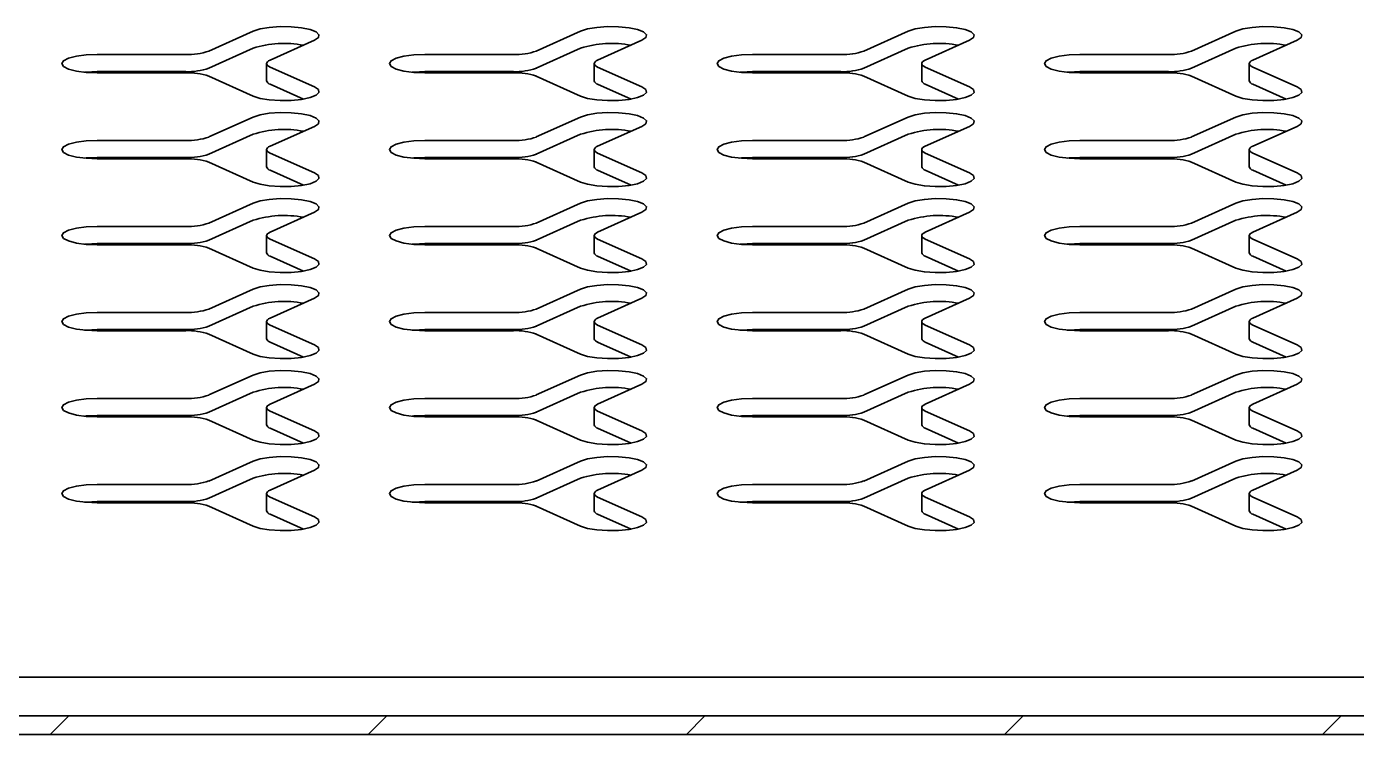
# Model space of a CAD drawing. Header units: millimetres. Extents: x 0 to 4752, y 0 to 3360.
# Drawn here: x 3382.6 to 3532.8, y 1149.1 to 1228.9 of the extents above; entities that cross this region are included whole.
import ezdxf

# ---------------------------------------------------------------- set-up
doc = ezdxf.new("R2010")
doc.units = ezdxf.units.MM
doc.header["$LTSCALE"] = 8

# ---------------------------------------------------------------- blocks, each defined once
blk = doc.blocks.new('剖面视图 C-C')
at = {"color": 7, "linetype": 'Continuous', "lineweight": 35}
for p, q in [((-154.53, 49.95), (-149.53, 52.19)), ((-147.6, 48.92), (-142.6, 51.16)), ((-117.53, 49.95), (-112.53, 52.19)), ((-110.6, 48.92), (-105.6, 51.16)), ((-80.53, 49.95), (-75.53, 52.19)), ((-73.6, 48.92), (-68.6, 51.16)), ((-43.53, 49.95), (-38.53, 52.19)), ((-36.6, 48.92), (-31.6, 51.16)), ((-149.53, 50.26), (-154.53, 48.02)), ((-112.53, 50.26), (-117.53, 48.02)), ((-75.53, 50.26), (-80.53, 48.02)), ((-38.53, 50.26), (-43.53, 48.02)), ((-157.12, 49.56), (-167.12, 49.56)), ((-148, 48.53), (-148, 46.6)), ((-147.6, 48.14), (-142.6, 45.9)), ((-120.12, 49.56), (-130.12, 49.56)), ((-111, 48.53), (-111, 46.6)), ((-110.6, 48.14), (-105.6, 45.9)), ((-83.12, 49.56), (-93.12, 49.56)), ((-74, 48.53), (-74, 46.6)), ((-73.6, 48.14), (-68.6, 45.9)), ((-46.12, 49.56), (-56.12, 49.56)), ((-37, 48.53), (-37, 46.6)), ((-36.6, 48.14), (-31.6, 45.9)), ((-167.12, 47.63), (-157.12, 47.63)), ((-157.12, 47.49), (-167.12, 47.49)), ((-154.53, 47.11), (-149.53, 44.86)), ((-130.12, 47.63), (-120.12, 47.63)), ((-120.12, 47.49), (-130.12, 47.49)), ((-117.53, 47.11), (-112.53, 44.86)), ((-93.12, 47.63), (-83.12, 47.63)), ((-83.12, 47.49), (-93.12, 47.49)), ((-80.53, 47.11), (-75.53, 44.86)), ((-56.12, 47.63), (-46.12, 47.63)), ((-46.12, 47.49), (-56.12, 47.49)), ((-43.53, 47.11), (-38.53, 44.86)), ((-143.83, 44.52), (-147.6, 46.21)), ((-106.83, 44.52), (-110.6, 46.21)), ((-69.83, 44.52), (-73.6, 46.21)), ((-32.83, 44.52), (-36.6, 46.21)), ((-154.53, 40.25), (-149.53, 42.49)), ((-117.53, 40.25), (-112.53, 42.49)), ((-80.53, 40.25), (-75.53, 42.49)), ((-43.53, 40.25), (-38.53, 42.49)), ((-149.53, 40.56), (-154.53, 38.31)), ((-147.6, 39.21), (-142.6, 41.45)), ((-112.53, 40.56), (-117.53, 38.31)), ((-110.6, 39.21), (-105.6, 41.45)), ((-75.53, 40.56), (-80.53, 38.31)), ((-73.6, 39.21), (-68.6, 41.45)), ((-38.53, 40.56), (-43.53, 38.31)), ((-36.6, 39.21), (-31.6, 41.45)), ((-157.12, 39.86), (-167.12, 39.86)), ((-120.12, 39.86), (-130.12, 39.86)), ((-83.12, 39.86), (-93.12, 39.86)), ((-46.12, 39.86), (-56.12, 39.86)), ((-167.12, 37.93), (-157.12, 37.93)), ((-157.12, 37.79), (-167.12, 37.79)), ((-148, 38.82), (-148, 36.89)), ((-147.6, 38.43), (-142.6, 36.19)), ((-130.12, 37.93), (-120.12, 37.93)), ((-120.12, 37.79), (-130.12, 37.79)), ((-111, 38.82), (-111, 36.89)), ((-110.6, 38.43), (-105.6, 36.19)), ((-93.12, 37.93), (-83.12, 37.93)), ((-83.12, 37.79), (-93.12, 37.79)), ((-74, 38.82), (-74, 36.89)), ((-73.6, 38.43), (-68.6, 36.19)), ((-56.12, 37.93), (-46.12, 37.93)), ((-46.12, 37.79), (-56.12, 37.79)), ((-37, 38.82), (-37, 36.89)), ((-36.6, 38.43), (-31.6, 36.19)), ((-154.53, 37.4), (-149.53, 35.16)), ((-143.83, 34.82), (-147.6, 36.5)), ((-117.53, 37.4), (-112.53, 35.16)), ((-106.83, 34.82), (-110.6, 36.5)), ((-80.53, 37.4), (-75.53, 35.16)), ((-69.83, 34.82), (-73.6, 36.5)), ((-43.53, 37.4), (-38.53, 35.16)), ((-32.83, 34.82), (-36.6, 36.5)), ((-154.53, 30.54), (-149.53, 32.78)), ((-147.6, 29.51), (-142.6, 31.75)), ((-117.53, 30.54), (-112.53, 32.78)), ((-110.6, 29.51), (-105.6, 31.75)), ((-80.53, 30.54), (-75.53, 32.78)), ((-73.6, 29.51), (-68.6, 31.75)), ((-43.53, 30.54), (-38.53, 32.78)), ((-36.6, 29.51), (-31.6, 31.75)), ((-157.12, 30.15), (-167.12, 30.15)), ((-149.53, 30.85), (-154.53, 28.61)), ((-120.12, 30.15), (-130.12, 30.15)), ((-112.53, 30.85), (-117.53, 28.61)), ((-83.12, 30.15), (-93.12, 30.15)), ((-75.53, 30.85), (-80.53, 28.61)), ((-46.12, 30.15), (-56.12, 30.15)), ((-38.53, 30.85), (-43.53, 28.61)), ((-148, 29.12), (-148, 27.19)), ((-147.6, 28.73), (-142.6, 26.49)), ((-111, 29.12), (-111, 27.19)), ((-110.6, 28.73), (-105.6, 26.49)), ((-74, 29.12), (-74, 27.19)), ((-73.6, 28.73), (-68.6, 26.49)), ((-37, 29.12), (-37, 27.19)), ((-36.6, 28.73), (-31.6, 26.49)), ((-167.12, 28.22), (-157.12, 28.22)), ((-157.12, 28.08), (-167.12, 28.08)), ((-154.53, 27.69), (-149.53, 25.45)), ((-130.12, 28.22), (-120.12, 28.22)), ((-120.12, 28.08), (-130.12, 28.08)), ((-117.53, 27.69), (-112.53, 25.45)), ((-93.12, 28.22), (-83.12, 28.22)), ((-83.12, 28.08), (-93.12, 28.08)), ((-80.53, 27.69), (-75.53, 25.45)), ((-56.12, 28.22), (-46.12, 28.22)), ((-46.12, 28.08), (-56.12, 28.08)), ((-43.53, 27.69), (-38.53, 25.45)), ((-143.83, 25.11), (-147.6, 26.8)), ((-106.83, 25.11), (-110.6, 26.8)), ((-69.83, 25.11), (-73.6, 26.8)), ((-32.83, 25.11), (-36.6, 26.8)), ((-154.53, 20.83), (-149.53, 23.08)), ((-117.53, 20.83), (-112.53, 23.08)), ((-80.53, 20.83), (-75.53, 23.08)), ((-43.53, 20.83), (-38.53, 23.08)), ((-149.53, 21.14), (-154.53, 18.9)), ((-147.6, 19.8), (-142.6, 22.04)), ((-112.53, 21.14), (-117.53, 18.9)), ((-110.6, 19.8), (-105.6, 22.04)), ((-75.53, 21.14), (-80.53, 18.9)), ((-73.6, 19.8), (-68.6, 22.04)), ((-38.53, 21.14), (-43.53, 18.9)), ((-36.6, 19.8), (-31.6, 22.04)), ((-157.12, 20.45), (-167.12, 20.45)), ((-120.12, 20.45), (-130.12, 20.45)), ((-83.12, 20.45), (-93.12, 20.45)), ((-46.12, 20.45), (-56.12, 20.45)), ((-167.12, 18.51), (-157.12, 18.51)), ((-157.12, 18.38), (-167.12, 18.38)), ((-148, 19.41), (-148, 17.48)), ((-147.6, 19.02), (-142.6, 16.78)), ((-130.12, 18.51), (-120.12, 18.51)), ((-120.12, 18.38), (-130.12, 18.38)), ((-111, 19.41), (-111, 17.48)), ((-110.6, 19.02), (-105.6, 16.78)), ((-93.12, 18.51), (-83.12, 18.51)), ((-83.12, 18.38), (-93.12, 18.38)), ((-74, 19.41), (-74, 17.48)), ((-73.6, 19.02), (-68.6, 16.78)), ((-56.12, 18.51), (-46.12, 18.51)), ((-46.12, 18.38), (-56.12, 18.38)), ((-37, 19.41), (-37, 17.48)), ((-36.6, 19.02), (-31.6, 16.78)), ((-154.53, 17.99), (-149.53, 15.75)), ((-143.83, 15.4), (-147.6, 17.09)), ((-117.53, 17.99), (-112.53, 15.75)), ((-106.83, 15.4), (-110.6, 17.09)), ((-80.53, 17.99), (-75.53, 15.75)), ((-69.83, 15.4), (-73.6, 17.09)), ((-43.53, 17.99), (-38.53, 15.75)), ((-32.83, 15.4), (-36.6, 17.09)), ((-154.53, 11.13), (-149.53, 13.37)), ((-147.6, 10.09), (-142.6, 12.34)), ((-117.53, 11.13), (-112.53, 13.37)), ((-110.6, 10.09), (-105.6, 12.34)), ((-80.53, 11.13), (-75.53, 13.37)), ((-73.6, 10.09), (-68.6, 12.34)), ((-43.53, 11.13), (-38.53, 13.37)), ((-36.6, 10.09), (-31.6, 12.34)), ((-157.12, 10.74), (-167.12, 10.74)), ((-149.53, 11.44), (-154.53, 9.2)), ((-120.12, 10.74), (-130.12, 10.74)), ((-112.53, 11.44), (-117.53, 9.2)), ((-83.12, 10.74), (-93.12, 10.74)), ((-75.53, 11.44), (-80.53, 9.2)), ((-46.12, 10.74), (-56.12, 10.74)), ((-38.53, 11.44), (-43.53, 9.2)), ((-148, 9.71), (-148, 7.77)), ((-147.6, 9.32), (-142.6, 7.08)), ((-111, 9.71), (-111, 7.77)), ((-110.6, 9.32), (-105.6, 7.08)), ((-74, 9.71), (-74, 7.77)), ((-73.6, 9.32), (-68.6, 7.08)), ((-37, 9.71), (-37, 7.77)), ((-36.6, 9.32), (-31.6, 7.08)), ((-167.12, 8.81), (-157.12, 8.81)), ((-157.12, 8.67), (-167.12, 8.67)), ((-154.53, 8.28), (-149.53, 6.04)), ((-130.12, 8.81), (-120.12, 8.81)), ((-120.12, 8.67), (-130.12, 8.67)), ((-117.53, 8.28), (-112.53, 6.04)), ((-93.12, 8.81), (-83.12, 8.81)), ((-83.12, 8.67), (-93.12, 8.67)), ((-80.53, 8.28), (-75.53, 6.04)), ((-56.12, 8.81), (-46.12, 8.81)), ((-46.12, 8.67), (-56.12, 8.67)), ((-43.53, 8.28), (-38.53, 6.04)), ((-143.83, 5.7), (-147.6, 7.39)), ((-106.83, 5.7), (-110.6, 7.39)), ((-69.83, 5.7), (-73.6, 7.39)), ((-32.83, 5.7), (-36.6, 7.39)), ((-154.53, 1.42), (-149.53, 3.66)), ((-117.53, 1.42), (-112.53, 3.66)), ((-80.53, 1.42), (-75.53, 3.66)), ((-43.53, 1.42), (-38.53, 3.66)), ((-149.53, 1.73), (-154.53, -0.51)), ((-147.6, 0.39), (-142.6, 2.63)), ((-112.53, 1.73), (-117.53, -0.51)), ((-110.6, 0.39), (-105.6, 2.63)), ((-75.53, 1.73), (-80.53, -0.51)), ((-73.6, 0.39), (-68.6, 2.63)), ((-38.53, 1.73), (-43.53, -0.51)), ((-36.6, 0.39), (-31.6, 2.63)), ((-157.12, 1.04), (-167.12, 1.04)), ((-148, 0), (-148, -1.93)), ((-120.12, 1.04), (-130.12, 1.04)), ((-111, 0), (-111, -1.93)), ((-83.12, 1.04), (-93.12, 1.04)), ((-74, 0), (-74, -1.93)), ((-46.12, 1.04), (-56.12, 1.04)), ((-37, 0), (-37, -1.93)), ((-167.12, -0.9), (-157.12, -0.9)), ((-157.12, -1.04), (-167.12, -1.04)), ((-154.53, -1.42), (-149.53, -3.66)), ((-147.6, -0.39), (-142.6, -2.63)), ((-130.12, -0.9), (-120.12, -0.9)), ((-120.12, -1.04), (-130.12, -1.04)), ((-117.53, -1.42), (-112.53, -3.66)), ((-110.6, -0.39), (-105.6, -2.63)), ((-93.12, -0.9), (-83.12, -0.9)), ((-83.12, -1.04), (-93.12, -1.04)), ((-80.53, -1.42), (-75.53, -3.66)), ((-73.6, -0.39), (-68.6, -2.63)), ((-56.12, -0.9), (-46.12, -0.9)), ((-46.12, -1.04), (-56.12, -1.04)), ((-43.53, -1.42), (-38.53, -3.66)), ((-36.6, -0.39), (-31.6, -2.63)), ((-143.83, -4.01), (-147.6, -2.32)), ((-106.83, -4.01), (-110.6, -2.32)), ((-69.83, -4.01), (-73.6, -2.32)), ((-32.83, -4.01), (-36.6, -2.32)), ((-595.08, -20.71), (54.92, -20.71)), ((-595.08, -20.71), (54.92, -20.71)), ((152.92, -25.1), (-693.08, -25.1)), ((154.92, -27.17), (-695.08, -27.17))]:
    blk.add_line(p, q, dxfattribs=at)
at = {"color": 7, "linetype": 'Continuous', "lineweight": 35, "flags": 128}
for points in [[(-142.6, 51.16), (-142.15, 51.46), (-142.08, 51.78), (-142.41, 52.1), (-143.09, 52.37), (-144.06, 52.57), (-145.23, 52.69), (-146.48, 52.71), (-147.69, 52.62), (-148.74, 52.45), (-149.53, 52.19)], [(-105.6, 51.16), (-105.15, 51.46), (-105.08, 51.78), (-105.41, 52.1), (-106.09, 52.37), (-107.06, 52.57), (-108.23, 52.69), (-109.48, 52.71), (-110.69, 52.62), (-111.74, 52.45), (-112.53, 52.19)], [(-68.6, 51.16), (-68.15, 51.46), (-68.08, 51.78), (-68.41, 52.1), (-69.09, 52.37), (-70.06, 52.57), (-71.23, 52.69), (-72.48, 52.71), (-73.69, 52.62), (-74.74, 52.45), (-75.53, 52.19)], [(-31.6, 51.16), (-31.15, 51.46), (-31.08, 51.78), (-31.41, 52.1), (-32.09, 52.37), (-33.06, 52.57), (-34.23, 52.69), (-35.48, 52.71), (-36.69, 52.62), (-37.74, 52.45), (-38.53, 52.19)], [(-167.12, 49.56), (-168.36, 49.51), (-169.48, 49.37), (-170.36, 49.14), (-170.93, 48.85), (-171.12, 48.53), (-170.93, 48.21), (-170.36, 47.92), (-169.48, 47.69), (-168.36, 47.54), (-167.12, 47.49)], [(-147.6, 48.92), (-147.77, 48.83), (-147.9, 48.73), (-147.97, 48.63), (-148, 48.53), (-147.97, 48.43), (-147.9, 48.33), (-147.77, 48.23), (-147.6, 48.14)], [(-130.12, 49.56), (-131.36, 49.51), (-132.48, 49.37), (-133.36, 49.14), (-133.93, 48.85), (-134.12, 48.53), (-133.93, 48.21), (-133.36, 47.92), (-132.48, 47.69), (-131.36, 47.54), (-130.12, 47.49)], [(-110.6, 48.92), (-110.77, 48.83), (-110.9, 48.73), (-110.97, 48.63), (-111, 48.53), (-110.97, 48.43), (-110.9, 48.33), (-110.77, 48.23), (-110.6, 48.14)], [(-93.12, 49.56), (-94.36, 49.51), (-95.48, 49.37), (-96.36, 49.14), (-96.93, 48.85), (-97.12, 48.53), (-96.93, 48.21), (-96.36, 47.92), (-95.48, 47.69), (-94.36, 47.54), (-93.12, 47.49)], [(-73.6, 48.92), (-73.77, 48.83), (-73.9, 48.73), (-73.97, 48.63), (-74, 48.53), (-73.97, 48.43), (-73.9, 48.33), (-73.77, 48.23), (-73.6, 48.14)], [(-56.12, 49.56), (-57.36, 49.51), (-58.48, 49.37), (-59.36, 49.14), (-59.93, 48.85), (-60.12, 48.53), (-59.93, 48.21), (-59.36, 47.92), (-58.48, 47.69), (-57.36, 47.54), (-56.12, 47.49)], [(-36.6, 48.92), (-36.77, 48.83), (-36.9, 48.73), (-36.97, 48.63), (-37, 48.53), (-36.97, 48.43), (-36.9, 48.33), (-36.77, 48.23), (-36.6, 48.14)], [(-168.56, 47.56), (-168.36, 47.58), (-167.12, 47.63)], [(-131.56, 47.56), (-131.36, 47.58), (-130.12, 47.63)], [(-94.56, 47.56), (-94.36, 47.58), (-93.12, 47.63)], [(-57.56, 47.56), (-57.36, 47.58), (-56.12, 47.63)], [(-149.53, 44.86), (-148.74, 44.61), (-147.69, 44.44), (-146.48, 44.35), (-145.23, 44.37), (-144.06, 44.48), (-143.09, 44.69), (-142.41, 44.96), (-142.08, 45.27), (-142.15, 45.6), (-142.6, 45.9)], [(-112.53, 44.86), (-111.74, 44.61), (-110.69, 44.44), (-109.48, 44.35), (-108.23, 44.37), (-107.06, 44.48), (-106.09, 44.69), (-105.41, 44.96), (-105.08, 45.27), (-105.15, 45.6), (-105.6, 45.9)], [(-75.53, 44.86), (-74.74, 44.61), (-73.69, 44.44), (-72.48, 44.35), (-71.23, 44.37), (-70.06, 44.48), (-69.09, 44.69), (-68.41, 44.96), (-68.08, 45.27), (-68.15, 45.6), (-68.6, 45.9)], [(-38.53, 44.86), (-37.74, 44.61), (-36.69, 44.44), (-35.48, 44.35), (-34.23, 44.37), (-33.06, 44.48), (-32.09, 44.69), (-31.41, 44.96), (-31.08, 45.27), (-31.15, 45.6), (-31.6, 45.9)], [(-142.6, 41.45), (-142.15, 41.75), (-142.08, 42.08), (-142.41, 42.39), (-143.09, 42.66), (-144.06, 42.87), (-145.23, 42.98), (-146.48, 43), (-147.69, 42.92), (-148.74, 42.74), (-149.53, 42.49)], [(-105.6, 41.45), (-105.15, 41.75), (-105.08, 42.08), (-105.41, 42.39), (-106.09, 42.66), (-107.06, 42.87), (-108.23, 42.98), (-109.48, 43), (-110.69, 42.92), (-111.74, 42.74), (-112.53, 42.49)], [(-68.6, 41.45), (-68.15, 41.75), (-68.08, 42.08), (-68.41, 42.39), (-69.09, 42.66), (-70.06, 42.87), (-71.23, 42.98), (-72.48, 43), (-73.69, 42.92), (-74.74, 42.74), (-75.53, 42.49)], [(-31.6, 41.45), (-31.15, 41.75), (-31.08, 42.08), (-31.41, 42.39), (-32.09, 42.66), (-33.06, 42.87), (-34.23, 42.98), (-35.48, 43), (-36.69, 42.92), (-37.74, 42.74), (-38.53, 42.49)], [(-167.12, 39.86), (-168.36, 39.81), (-169.48, 39.66), (-170.36, 39.43), (-170.93, 39.14), (-171.12, 38.82), (-170.93, 38.5), (-170.36, 38.21), (-169.48, 37.99), (-168.36, 37.84), (-167.12, 37.79)], [(-147.6, 39.21), (-147.77, 39.12), (-147.9, 39.02), (-147.97, 38.92), (-148, 38.82), (-147.97, 38.72), (-147.9, 38.62), (-147.77, 38.53), (-147.6, 38.43)], [(-130.12, 39.86), (-131.36, 39.81), (-132.48, 39.66), (-133.36, 39.43), (-133.93, 39.14), (-134.12, 38.82), (-133.93, 38.5), (-133.36, 38.21), (-132.48, 37.99), (-131.36, 37.84), (-130.12, 37.79)], [(-110.6, 39.21), (-110.77, 39.12), (-110.9, 39.02), (-110.97, 38.92), (-111, 38.82), (-110.97, 38.72), (-110.9, 38.62), (-110.77, 38.53), (-110.6, 38.43)], [(-93.12, 39.86), (-94.36, 39.81), (-95.48, 39.66), (-96.36, 39.43), (-96.93, 39.14), (-97.12, 38.82), (-96.93, 38.5), (-96.36, 38.21), (-95.48, 37.99), (-94.36, 37.84), (-93.12, 37.79)], [(-73.6, 39.21), (-73.77, 39.12), (-73.9, 39.02), (-73.97, 38.92), (-74, 38.82), (-73.97, 38.72), (-73.9, 38.62), (-73.77, 38.53), (-73.6, 38.43)], [(-56.12, 39.86), (-57.36, 39.81), (-58.48, 39.66), (-59.36, 39.43), (-59.93, 39.14), (-60.12, 38.82), (-59.93, 38.5), (-59.36, 38.21), (-58.48, 37.99), (-57.36, 37.84), (-56.12, 37.79)], [(-36.6, 39.21), (-36.77, 39.12), (-36.9, 39.02), (-36.97, 38.92), (-37, 38.82), (-36.97, 38.72), (-36.9, 38.62), (-36.77, 38.53), (-36.6, 38.43)], [(-168.56, 37.86), (-168.36, 37.88), (-167.12, 37.93)], [(-131.56, 37.86), (-131.36, 37.88), (-130.12, 37.93)], [(-94.56, 37.86), (-94.36, 37.88), (-93.12, 37.93)], [(-57.56, 37.86), (-57.36, 37.88), (-56.12, 37.93)], [(-149.53, 35.16), (-148.74, 34.91), (-147.69, 34.73), (-146.48, 34.65), (-145.23, 34.66), (-144.06, 34.78), (-143.09, 34.98), (-142.41, 35.25), (-142.08, 35.57), (-142.15, 35.89), (-142.6, 36.19)], [(-112.53, 35.16), (-111.74, 34.91), (-110.69, 34.73), (-109.48, 34.65), (-108.23, 34.66), (-107.06, 34.78), (-106.09, 34.98), (-105.41, 35.25), (-105.08, 35.57), (-105.15, 35.89), (-105.6, 36.19)], [(-75.53, 35.16), (-74.74, 34.91), (-73.69, 34.73), (-72.48, 34.65), (-71.23, 34.66), (-70.06, 34.78), (-69.09, 34.98), (-68.41, 35.25), (-68.08, 35.57), (-68.15, 35.89), (-68.6, 36.19)], [(-38.53, 35.16), (-37.74, 34.91), (-36.69, 34.73), (-35.48, 34.65), (-34.23, 34.66), (-33.06, 34.78), (-32.09, 34.98), (-31.41, 35.25), (-31.08, 35.57), (-31.15, 35.89), (-31.6, 36.19)], [(-142.6, 31.75), (-142.15, 32.05), (-142.08, 32.37), (-142.41, 32.69), (-143.09, 32.96), (-144.06, 33.16), (-145.23, 33.28), (-146.48, 33.29), (-147.69, 33.21), (-148.74, 33.03), (-149.53, 32.78)], [(-105.6, 31.75), (-105.15, 32.05), (-105.08, 32.37), (-105.41, 32.69), (-106.09, 32.96), (-107.06, 33.16), (-108.23, 33.28), (-109.48, 33.29), (-110.69, 33.21), (-111.74, 33.03), (-112.53, 32.78)], [(-68.6, 31.75), (-68.15, 32.05), (-68.08, 32.37), (-68.41, 32.69), (-69.09, 32.96), (-70.06, 33.16), (-71.23, 33.28), (-72.48, 33.29), (-73.69, 33.21), (-74.74, 33.03), (-75.53, 32.78)], [(-31.6, 31.75), (-31.15, 32.05), (-31.08, 32.37), (-31.41, 32.69), (-32.09, 32.96), (-33.06, 33.16), (-34.23, 33.28), (-35.48, 33.29), (-36.69, 33.21), (-37.74, 33.03), (-38.53, 32.78)], [(-167.12, 30.15), (-168.36, 30.1), (-169.48, 29.95), (-170.36, 29.73), (-170.93, 29.44), (-171.12, 29.12), (-170.93, 28.8), (-170.36, 28.51), (-169.48, 28.28), (-168.36, 28.13), (-167.12, 28.08)], [(-130.12, 30.15), (-131.36, 30.1), (-132.48, 29.95), (-133.36, 29.73), (-133.93, 29.44), (-134.12, 29.12), (-133.93, 28.8), (-133.36, 28.51), (-132.48, 28.28), (-131.36, 28.13), (-130.12, 28.08)], [(-93.12, 30.15), (-94.36, 30.1), (-95.48, 29.95), (-96.36, 29.73), (-96.93, 29.44), (-97.12, 29.12), (-96.93, 28.8), (-96.36, 28.51), (-95.48, 28.28), (-94.36, 28.13), (-93.12, 28.08)], [(-56.12, 30.15), (-57.36, 30.1), (-58.48, 29.95), (-59.36, 29.73), (-59.93, 29.44), (-60.12, 29.12), (-59.93, 28.8), (-59.36, 28.51), (-58.48, 28.28), (-57.36, 28.13), (-56.12, 28.08)], [(-147.6, 29.51), (-147.77, 29.41), (-147.9, 29.32), (-147.97, 29.22), (-148, 29.12), (-147.97, 29.02), (-147.9, 28.92), (-147.77, 28.82), (-147.6, 28.73)], [(-110.6, 29.51), (-110.77, 29.41), (-110.9, 29.32), (-110.97, 29.22), (-111, 29.12), (-110.97, 29.02), (-110.9, 28.92), (-110.77, 28.82), (-110.6, 28.73)], [(-73.6, 29.51), (-73.77, 29.41), (-73.9, 29.32), (-73.97, 29.22), (-74, 29.12), (-73.97, 29.02), (-73.9, 28.92), (-73.77, 28.82), (-73.6, 28.73)], [(-36.6, 29.51), (-36.77, 29.41), (-36.9, 29.32), (-36.97, 29.22), (-37, 29.12), (-36.97, 29.02), (-36.9, 28.92), (-36.77, 28.82), (-36.6, 28.73)], [(-168.56, 28.15), (-168.36, 28.17), (-167.12, 28.22)], [(-131.56, 28.15), (-131.36, 28.17), (-130.12, 28.22)], [(-94.56, 28.15), (-94.36, 28.17), (-93.12, 28.22)], [(-57.56, 28.15), (-57.36, 28.17), (-56.12, 28.22)], [(-149.53, 25.45), (-148.74, 25.2), (-147.69, 25.02), (-146.48, 24.94), (-145.23, 24.96), (-144.06, 25.07), (-143.09, 25.28), (-142.41, 25.55), (-142.08, 25.86), (-142.15, 26.19), (-142.6, 26.49)], [(-112.53, 25.45), (-111.74, 25.2), (-110.69, 25.02), (-109.48, 24.94), (-108.23, 24.96), (-107.06, 25.07), (-106.09, 25.28), (-105.41, 25.55), (-105.08, 25.86), (-105.15, 26.19), (-105.6, 26.49)], [(-75.53, 25.45), (-74.74, 25.2), (-73.69, 25.02), (-72.48, 24.94), (-71.23, 24.96), (-70.06, 25.07), (-69.09, 25.28), (-68.41, 25.55), (-68.08, 25.86), (-68.15, 26.19), (-68.6, 26.49)], [(-38.53, 25.45), (-37.74, 25.2), (-36.69, 25.02), (-35.48, 24.94), (-34.23, 24.96), (-33.06, 25.07), (-32.09, 25.28), (-31.41, 25.55), (-31.08, 25.86), (-31.15, 26.19), (-31.6, 26.49)], [(-142.6, 22.04), (-142.15, 22.34), (-142.08, 22.67), (-142.41, 22.98), (-143.09, 23.25), (-144.06, 23.46), (-145.23, 23.57), (-146.48, 23.59), (-147.69, 23.5), (-148.74, 23.33), (-149.53, 23.08)], [(-105.6, 22.04), (-105.15, 22.34), (-105.08, 22.67), (-105.41, 22.98), (-106.09, 23.25), (-107.06, 23.46), (-108.23, 23.57), (-109.48, 23.59), (-110.69, 23.5), (-111.74, 23.33), (-112.53, 23.08)], [(-68.6, 22.04), (-68.15, 22.34), (-68.08, 22.67), (-68.41, 22.98), (-69.09, 23.25), (-70.06, 23.46), (-71.23, 23.57), (-72.48, 23.59), (-73.69, 23.5), (-74.74, 23.33), (-75.53, 23.08)], [(-31.6, 22.04), (-31.15, 22.34), (-31.08, 22.67), (-31.41, 22.98), (-32.09, 23.25), (-33.06, 23.46), (-34.23, 23.57), (-35.48, 23.59), (-36.69, 23.5), (-37.74, 23.33), (-38.53, 23.08)], [(-167.12, 20.45), (-168.36, 20.4), (-169.48, 20.25), (-170.36, 20.02), (-170.93, 19.73), (-171.12, 19.41), (-170.93, 19.09), (-170.36, 18.8), (-169.48, 18.57), (-168.36, 18.43), (-167.12, 18.38)], [(-147.6, 19.8), (-147.77, 19.71), (-147.9, 19.61), (-147.97, 19.51), (-148, 19.41), (-147.97, 19.31), (-147.9, 19.21), (-147.77, 19.11), (-147.6, 19.02)], [(-130.12, 20.45), (-131.36, 20.4), (-132.48, 20.25), (-133.36, 20.02), (-133.93, 19.73), (-134.12, 19.41), (-133.93, 19.09), (-133.36, 18.8), (-132.48, 18.57), (-131.36, 18.43), (-130.12, 18.38)], [(-110.6, 19.8), (-110.77, 19.71), (-110.9, 19.61), (-110.97, 19.51), (-111, 19.41), (-110.97, 19.31), (-110.9, 19.21), (-110.77, 19.11), (-110.6, 19.02)], [(-93.12, 20.45), (-94.36, 20.4), (-95.48, 20.25), (-96.36, 20.02), (-96.93, 19.73), (-97.12, 19.41), (-96.93, 19.09), (-96.36, 18.8), (-95.48, 18.57), (-94.36, 18.43), (-93.12, 18.38)], [(-73.6, 19.8), (-73.77, 19.71), (-73.9, 19.61), (-73.97, 19.51), (-74, 19.41), (-73.97, 19.31), (-73.9, 19.21), (-73.77, 19.11), (-73.6, 19.02)], [(-56.12, 20.45), (-57.36, 20.4), (-58.48, 20.25), (-59.36, 20.02), (-59.93, 19.73), (-60.12, 19.41), (-59.93, 19.09), (-59.36, 18.8), (-58.48, 18.57), (-57.36, 18.43), (-56.12, 18.38)], [(-36.6, 19.8), (-36.77, 19.71), (-36.9, 19.61), (-36.97, 19.51), (-37, 19.41), (-36.97, 19.31), (-36.9, 19.21), (-36.77, 19.11), (-36.6, 19.02)], [(-168.56, 18.45), (-168.36, 18.46), (-167.12, 18.51)], [(-131.56, 18.45), (-131.36, 18.46), (-130.12, 18.51)], [(-94.56, 18.45), (-94.36, 18.46), (-93.12, 18.51)], [(-57.56, 18.45), (-57.36, 18.46), (-56.12, 18.51)], [(-149.53, 15.75), (-148.74, 15.49), (-147.69, 15.32), (-146.48, 15.23), (-145.23, 15.25), (-144.06, 15.37), (-143.09, 15.57), (-142.41, 15.84), (-142.08, 16.16), (-142.15, 16.48), (-142.6, 16.78)], [(-112.53, 15.75), (-111.74, 15.49), (-110.69, 15.32), (-109.48, 15.23), (-108.23, 15.25), (-107.06, 15.37), (-106.09, 15.57), (-105.41, 15.84), (-105.08, 16.16), (-105.15, 16.48), (-105.6, 16.78)], [(-75.53, 15.75), (-74.74, 15.49), (-73.69, 15.32), (-72.48, 15.23), (-71.23, 15.25), (-70.06, 15.37), (-69.09, 15.57), (-68.41, 15.84), (-68.08, 16.16), (-68.15, 16.48), (-68.6, 16.78)], [(-38.53, 15.75), (-37.74, 15.49), (-36.69, 15.32), (-35.48, 15.23), (-34.23, 15.25), (-33.06, 15.37), (-32.09, 15.57), (-31.41, 15.84), (-31.08, 16.16), (-31.15, 16.48), (-31.6, 16.78)], [(-142.6, 12.34), (-142.15, 12.64), (-142.08, 12.96), (-142.41, 13.27), (-143.09, 13.55), (-144.06, 13.75), (-145.23, 13.87), (-146.48, 13.88), (-147.69, 13.8), (-148.74, 13.62), (-149.53, 13.37)], [(-105.6, 12.34), (-105.15, 12.64), (-105.08, 12.96), (-105.41, 13.27), (-106.09, 13.55), (-107.06, 13.75), (-108.23, 13.87), (-109.48, 13.88), (-110.69, 13.8), (-111.74, 13.62), (-112.53, 13.37)], [(-68.6, 12.34), (-68.15, 12.64), (-68.08, 12.96), (-68.41, 13.27), (-69.09, 13.55), (-70.06, 13.75), (-71.23, 13.87), (-72.48, 13.88), (-73.69, 13.8), (-74.74, 13.62), (-75.53, 13.37)], [(-31.6, 12.34), (-31.15, 12.64), (-31.08, 12.96), (-31.41, 13.27), (-32.09, 13.55), (-33.06, 13.75), (-34.23, 13.87), (-35.48, 13.88), (-36.69, 13.8), (-37.74, 13.62), (-38.53, 13.37)], [(-167.12, 10.74), (-168.36, 10.69), (-169.48, 10.54), (-170.36, 10.31), (-170.93, 10.03), (-171.12, 9.71), (-170.93, 9.39), (-170.36, 9.1), (-169.48, 8.87), (-168.36, 8.72), (-167.12, 8.67)], [(-130.12, 10.74), (-131.36, 10.69), (-132.48, 10.54), (-133.36, 10.31), (-133.93, 10.03), (-134.12, 9.71), (-133.93, 9.39), (-133.36, 9.1), (-132.48, 8.87), (-131.36, 8.72), (-130.12, 8.67)], [(-93.12, 10.74), (-94.36, 10.69), (-95.48, 10.54), (-96.36, 10.31), (-96.93, 10.03), (-97.12, 9.71), (-96.93, 9.39), (-96.36, 9.1), (-95.48, 8.87), (-94.36, 8.72), (-93.12, 8.67)], [(-56.12, 10.74), (-57.36, 10.69), (-58.48, 10.54), (-59.36, 10.31), (-59.93, 10.03), (-60.12, 9.71), (-59.93, 9.39), (-59.36, 9.1), (-58.48, 8.87), (-57.36, 8.72), (-56.12, 8.67)], [(-147.6, 10.09), (-147.77, 10), (-147.9, 9.91), (-147.97, 9.81), (-148, 9.71), (-147.97, 9.6), (-147.9, 9.5), (-147.77, 9.41), (-147.6, 9.32)], [(-110.6, 10.09), (-110.77, 10), (-110.9, 9.91), (-110.97, 9.81), (-111, 9.71), (-110.97, 9.6), (-110.9, 9.5), (-110.77, 9.41), (-110.6, 9.32)], [(-73.6, 10.09), (-73.77, 10), (-73.9, 9.91), (-73.97, 9.81), (-74, 9.71), (-73.97, 9.6), (-73.9, 9.5), (-73.77, 9.41), (-73.6, 9.32)], [(-36.6, 10.09), (-36.77, 10), (-36.9, 9.91), (-36.97, 9.81), (-37, 9.71), (-36.97, 9.6), (-36.9, 9.5), (-36.77, 9.41), (-36.6, 9.32)], [(-168.56, 8.74), (-168.36, 8.76), (-167.12, 8.81)], [(-131.56, 8.74), (-131.36, 8.76), (-130.12, 8.81)], [(-94.56, 8.74), (-94.36, 8.76), (-93.12, 8.81)], [(-57.56, 8.74), (-57.36, 8.76), (-56.12, 8.81)], [(-149.53, 6.04), (-148.74, 5.79), (-147.69, 5.61), (-146.48, 5.53), (-145.23, 5.55), (-144.06, 5.66), (-143.09, 5.87), (-142.41, 6.14), (-142.08, 6.45), (-142.15, 6.77), (-142.6, 7.08)], [(-112.53, 6.04), (-111.74, 5.79), (-110.69, 5.61), (-109.48, 5.53), (-108.23, 5.55), (-107.06, 5.66), (-106.09, 5.87), (-105.41, 6.14), (-105.08, 6.45), (-105.15, 6.77), (-105.6, 7.08)], [(-75.53, 6.04), (-74.74, 5.79), (-73.69, 5.61), (-72.48, 5.53), (-71.23, 5.55), (-70.06, 5.66), (-69.09, 5.87), (-68.41, 6.14), (-68.08, 6.45), (-68.15, 6.77), (-68.6, 7.08)], [(-38.53, 6.04), (-37.74, 5.79), (-36.69, 5.61), (-35.48, 5.53), (-34.23, 5.55), (-33.06, 5.66), (-32.09, 5.87), (-31.41, 6.14), (-31.08, 6.45), (-31.15, 6.77), (-31.6, 7.08)], [(-142.6, 2.63), (-142.15, 2.93), (-142.08, 3.26), (-142.41, 3.57), (-143.09, 3.84), (-144.06, 4.04), (-145.23, 4.16), (-146.48, 4.18), (-147.69, 4.09), (-148.74, 3.92), (-149.53, 3.66)], [(-105.6, 2.63), (-105.15, 2.93), (-105.08, 3.26), (-105.41, 3.57), (-106.09, 3.84), (-107.06, 4.04), (-108.23, 4.16), (-109.48, 4.18), (-110.69, 4.09), (-111.74, 3.92), (-112.53, 3.66)], [(-68.6, 2.63), (-68.15, 2.93), (-68.08, 3.26), (-68.41, 3.57), (-69.09, 3.84), (-70.06, 4.04), (-71.23, 4.16), (-72.48, 4.18), (-73.69, 4.09), (-74.74, 3.92), (-75.53, 3.66)], [(-31.6, 2.63), (-31.15, 2.93), (-31.08, 3.26), (-31.41, 3.57), (-32.09, 3.84), (-33.06, 4.04), (-34.23, 4.16), (-35.48, 4.18), (-36.69, 4.09), (-37.74, 3.92), (-38.53, 3.66)], [(-167.12, 1.04), (-168.36, 0.98), (-169.48, 0.84), (-170.36, 0.61), (-170.93, 0.32), (-171.12, 0), (-170.93, -0.32), (-170.36, -0.61), (-169.48, -0.84), (-168.36, -0.98), (-167.12, -1.04)], [(-147.6, 0.39), (-147.77, 0.3), (-147.9, 0.2), (-147.97, 0.1), (-148, 0), (-147.97, -0.1), (-147.9, -0.2), (-147.77, -0.3), (-147.6, -0.39)], [(-130.12, 1.04), (-131.36, 0.98), (-132.48, 0.84), (-133.36, 0.61), (-133.93, 0.32), (-134.12, 0), (-133.93, -0.32), (-133.36, -0.61), (-132.48, -0.84), (-131.36, -0.98), (-130.12, -1.04)], [(-110.6, 0.39), (-110.77, 0.3), (-110.9, 0.2), (-110.97, 0.1), (-111, 0), (-110.97, -0.1), (-110.9, -0.2), (-110.77, -0.3), (-110.6, -0.39)], [(-93.12, 1.04), (-94.36, 0.98), (-95.48, 0.84), (-96.36, 0.61), (-96.93, 0.32), (-97.12, 0), (-96.93, -0.32), (-96.36, -0.61), (-95.48, -0.84), (-94.36, -0.98), (-93.12, -1.04)], [(-73.6, 0.39), (-73.77, 0.3), (-73.9, 0.2), (-73.97, 0.1), (-74, 0), (-73.97, -0.1), (-73.9, -0.2), (-73.77, -0.3), (-73.6, -0.39)], [(-56.12, 1.04), (-57.36, 0.98), (-58.48, 0.84), (-59.36, 0.61), (-59.93, 0.32), (-60.12, 0), (-59.93, -0.32), (-59.36, -0.61), (-58.48, -0.84), (-57.36, -0.98), (-56.12, -1.04)], [(-36.6, 0.39), (-36.77, 0.3), (-36.9, 0.2), (-36.97, 0.1), (-37, 0), (-36.97, -0.1), (-36.9, -0.2), (-36.77, -0.3), (-36.6, -0.39)], [(-168.56, -0.97), (-168.36, -0.95), (-167.12, -0.9)], [(-131.56, -0.97), (-131.36, -0.95), (-130.12, -0.9)], [(-94.56, -0.97), (-94.36, -0.95), (-93.12, -0.9)], [(-57.56, -0.97), (-57.36, -0.95), (-56.12, -0.9)], [(-149.53, -3.66), (-148.74, -3.92), (-147.69, -4.09), (-146.48, -4.18), (-145.23, -4.16), (-144.06, -4.04), (-143.09, -3.84), (-142.41, -3.57), (-142.08, -3.26), (-142.15, -2.93), (-142.6, -2.63)], [(-112.53, -3.66), (-111.74, -3.92), (-110.69, -4.09), (-109.48, -4.18), (-108.23, -4.16), (-107.06, -4.04), (-106.09, -3.84), (-105.41, -3.57), (-105.08, -3.26), (-105.15, -2.93), (-105.6, -2.63)], [(-75.53, -3.66), (-74.74, -3.92), (-73.69, -4.09), (-72.48, -4.18), (-71.23, -4.16), (-70.06, -4.04), (-69.09, -3.84), (-68.41, -3.57), (-68.08, -3.26), (-68.15, -2.93), (-68.6, -2.63)], [(-38.53, -3.66), (-37.74, -3.92), (-36.69, -4.09), (-35.48, -4.18), (-34.23, -4.16), (-33.06, -4.04), (-32.09, -3.84), (-31.41, -3.57), (-31.08, -3.26), (-31.15, -2.93), (-31.6, -2.63)]]:
    blk.add_lwpolyline(points, dxfattribs=at)
at = {"color": 7, "linetype": 'Continuous', "lineweight": 35}
for centre, radius, start, end in [((-156.86, 56.68), 7.13, 267.876, 289.1216), ((-146, 39.16), 11.65, 79.2782, 107.6041), ((-119.86, 56.68), 7.13, 267.876, 289.1216), ((-109, 39.16), 11.65, 79.2782, 107.6041), ((-82.86, 56.68), 7.13, 267.876, 289.1216), ((-72, 39.16), 11.65, 79.2782, 107.6041), ((-45.86, 56.68), 7.13, 267.876, 289.1216), ((-35, 39.16), 11.65, 79.2782, 107.6041), ((-156.86, 54.75), 7.13, 267.876, 289.1216), ((-156.86, 40.37), 7.13, 70.8784, 92.124), ((-147.47, 46.74), 0.55, 195.469, 256.5169), ((-119.86, 54.75), 7.13, 267.876, 289.1216), ((-119.86, 40.37), 7.13, 70.8784, 92.124), ((-110.47, 46.74), 0.55, 195.469, 256.5169), ((-82.86, 54.75), 7.13, 267.876, 289.1216), ((-82.86, 40.37), 7.13, 70.8784, 92.124), ((-73.47, 46.74), 0.55, 195.469, 256.5169), ((-45.86, 54.75), 7.13, 267.876, 289.1216), ((-45.86, 40.37), 7.13, 70.8784, 92.124), ((-36.47, 46.74), 0.55, 195.469, 256.5169), ((-146, 29.45), 11.65, 79.2782, 107.6041), ((-109, 29.45), 11.65, 79.2782, 107.6041), ((-72, 29.45), 11.65, 79.2782, 107.6041), ((-35, 29.45), 11.65, 79.2782, 107.6041), ((-156.86, 46.98), 7.13, 267.876, 289.1216), ((-119.86, 46.98), 7.13, 267.876, 289.1216), ((-82.86, 46.98), 7.13, 267.876, 289.1216), ((-45.86, 46.98), 7.13, 267.876, 289.1216), ((-156.86, 45.05), 7.13, 267.876, 289.1216), ((-156.86, 30.67), 7.13, 70.8784, 92.124), ((-119.86, 45.05), 7.13, 267.876, 289.1216), ((-119.86, 30.67), 7.13, 70.8784, 92.124), ((-82.86, 45.05), 7.13, 267.876, 289.1216), ((-82.86, 30.67), 7.13, 70.8784, 92.124), ((-45.86, 45.05), 7.13, 267.876, 289.1216), ((-45.86, 30.67), 7.13, 70.8784, 92.124), ((-147.47, 37.04), 0.55, 195.469, 256.5169), ((-110.47, 37.04), 0.55, 195.469, 256.5169), ((-73.47, 37.04), 0.55, 195.469, 256.5169), ((-36.47, 37.04), 0.55, 195.469, 256.5169), ((-156.86, 37.27), 7.13, 267.876, 289.1216), ((-146, 19.74), 11.65, 79.2782, 107.6041), ((-119.86, 37.27), 7.13, 267.876, 289.1216), ((-109, 19.74), 11.65, 79.2782, 107.6041), ((-82.86, 37.27), 7.13, 267.876, 289.1216), ((-72, 19.74), 11.65, 79.2782, 107.6041), ((-45.86, 37.27), 7.13, 267.876, 289.1216), ((-35, 19.74), 11.65, 79.2782, 107.6041), ((-156.86, 35.34), 7.13, 267.876, 289.1216), ((-119.86, 35.34), 7.13, 267.876, 289.1216), ((-82.86, 35.34), 7.13, 267.876, 289.1216), ((-45.86, 35.34), 7.13, 267.876, 289.1216), ((-156.86, 20.96), 7.13, 70.8784, 92.124), ((-147.47, 27.33), 0.55, 195.469, 256.5169), ((-119.86, 20.96), 7.13, 70.8784, 92.124), ((-110.47, 27.33), 0.55, 195.469, 256.5169), ((-82.86, 20.96), 7.13, 70.8784, 92.124), ((-73.47, 27.33), 0.55, 195.469, 256.5169), ((-45.86, 20.96), 7.13, 70.8784, 92.124), ((-36.47, 27.33), 0.55, 195.469, 256.5169), ((-146, 10.04), 11.65, 79.2782, 107.6041), ((-109, 10.04), 11.65, 79.2782, 107.6041), ((-72, 10.04), 11.65, 79.2782, 107.6041), ((-35, 10.04), 11.65, 79.2782, 107.6041), ((-156.86, 27.57), 7.13, 267.876, 289.1216), ((-119.86, 27.57), 7.13, 267.876, 289.1216), ((-82.86, 27.57), 7.13, 267.876, 289.1216), ((-45.86, 27.57), 7.13, 267.876, 289.1216), ((-156.86, 25.64), 7.13, 267.876, 289.1216), ((-156.86, 11.26), 7.13, 70.8784, 92.124), ((-119.86, 25.64), 7.13, 267.876, 289.1216), ((-119.86, 11.26), 7.13, 70.8784, 92.124), ((-82.86, 25.64), 7.13, 267.876, 289.1216), ((-82.86, 11.26), 7.13, 70.8784, 92.124), ((-45.86, 25.64), 7.13, 267.876, 289.1216), ((-45.86, 11.26), 7.13, 70.8784, 92.124), ((-147.47, 17.63), 0.55, 195.469, 256.5169), ((-110.47, 17.63), 0.55, 195.469, 256.5169), ((-73.47, 17.63), 0.55, 195.469, 256.5169), ((-36.47, 17.63), 0.55, 195.469, 256.5169), ((-156.86, 17.86), 7.13, 267.876, 289.1216), ((-146, 0.33), 11.65, 79.2782, 107.6041), ((-119.86, 17.86), 7.13, 267.876, 289.1216), ((-109, 0.33), 11.65, 79.2782, 107.6041), ((-82.86, 17.86), 7.13, 267.876, 289.1216), ((-72, 0.33), 11.65, 79.2782, 107.6041), ((-45.86, 17.86), 7.13, 267.876, 289.1216), ((-35, 0.33), 11.65, 79.2782, 107.6041), ((-156.86, 15.93), 7.13, 267.876, 289.1216), ((-119.86, 15.93), 7.13, 267.876, 289.1216), ((-82.86, 15.93), 7.13, 267.876, 289.1216), ((-45.86, 15.93), 7.13, 267.876, 289.1216), ((-156.86, 1.55), 7.13, 70.8784, 92.124), ((-147.47, 7.92), 0.55, 195.469, 256.5169), ((-119.86, 1.55), 7.13, 70.8784, 92.124), ((-110.47, 7.92), 0.55, 195.469, 256.5169), ((-82.86, 1.55), 7.13, 70.8784, 92.124), ((-73.47, 7.92), 0.55, 195.469, 256.5169), ((-45.86, 1.55), 7.13, 70.8784, 92.124), ((-36.47, 7.92), 0.55, 195.469, 256.5169), ((-146, -9.37), 11.65, 79.2782, 107.6041), ((-109, -9.37), 11.65, 79.2782, 107.6041), ((-72, -9.37), 11.65, 79.2782, 107.6041), ((-35, -9.37), 11.65, 79.2782, 107.6041), ((-156.86, 8.16), 7.13, 267.876, 289.1216), ((-119.86, 8.16), 7.13, 267.876, 289.1216), ((-82.86, 8.16), 7.13, 267.876, 289.1216), ((-45.86, 8.16), 7.13, 267.876, 289.1216), ((-156.86, 6.22), 7.13, 267.876, 289.1216), ((-156.86, -8.16), 7.13, 70.8784, 92.124), ((-119.86, 6.22), 7.13, 267.876, 289.1216), ((-119.86, -8.16), 7.13, 70.8784, 92.124), ((-82.86, 6.22), 7.13, 267.876, 289.1216), ((-82.86, -8.16), 7.13, 70.8784, 92.124), ((-45.86, 6.22), 7.13, 267.876, 289.1216), ((-45.86, -8.16), 7.13, 70.8784, 92.124), ((-147.47, -1.79), 0.55, 195.469, 256.5169), ((-110.47, -1.79), 0.55, 195.469, 256.5169), ((-73.47, -1.79), 0.55, 195.469, 256.5169), ((-36.47, -1.79), 0.55, 195.469, 256.5169)]:
    blk.add_arc(centre, radius, start, end, dxfattribs=at)
blk = doc.blocks.new('SW_HATCH_0')
at = {"color": 0, "linetype": 'Continuous', "lineweight": 18}
for p, q in [((493.26, -153.32), (495.33, -151.25)), ((529.18, -153.32), (531.25, -151.25)), ((565.1, -153.32), (567.17, -151.25)), ((601.02, -153.32), (603.09, -151.25)), ((636.94, -153.32), (639.01, -151.25))]:
    blk.add_line(p, q, dxfattribs=at)

msp = doc.modelspace()

# ---------------------------------------------------------------- block references
at = {"color": 7, "linetype": 'Continuous', "lineweight": 35}
msp.add_blockref('剖面视图 C-C', (3557.712789, 1176.231647), dxfattribs=at)
at = {"color": 7, "linetype": 'Continuous', "lineweight": 18}
msp.add_blockref('SW_HATCH_0', (2892.028598, 1302.377431), dxfattribs=at)

doc.saveas('drawing.dxf')
